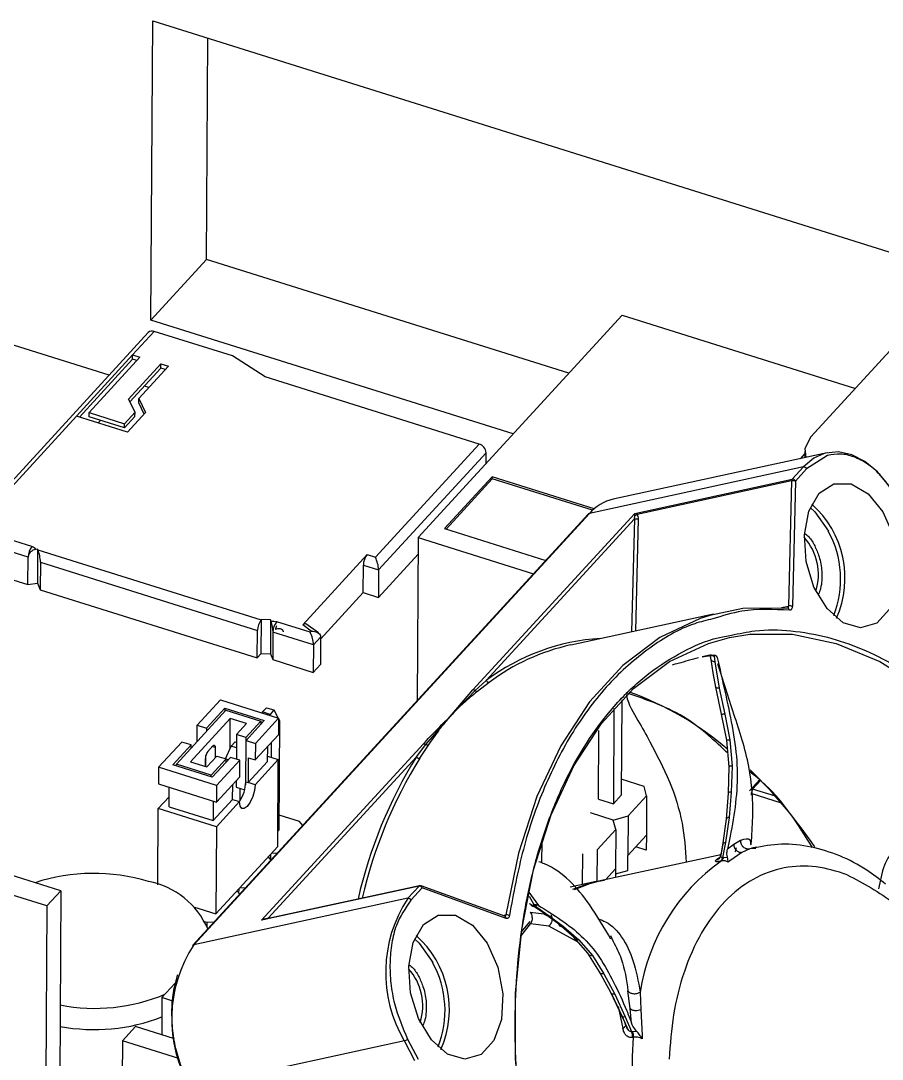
# Model space of a CAD drawing. Header units: millimetres. Extents: x -11 to 295, y 0 to 216.
# Drawn here: x 136.7 to 147.61, y 160.48 to 173.63 of the extents above; entities that cross this region are included whole.
import ezdxf

# ---------------------------------------------------------------- set-up
doc = ezdxf.new("R2010")
doc.units = ezdxf.units.MM

msp = doc.modelspace()

# ---------------------------------------------------------------- linework, layer by layer
at = {"color": 7, "linetype": 'Continuous', "lineweight": 25}
for p, q in [((138.348, 169.839), (138.371, 173.632)), ((138.371, 173.632), (149.553, 170.121)), ((139.052, 170.607), (139.069, 173.413)), ((138.348, 169.839), (139.052, 170.607)), ((143.641, 169.166), (139.052, 170.607)), ((144.316, 169.902), (141.732, 167.084)), ((144.316, 169.902), (147.27, 168.974)), ((137.818, 169.142), (135.719, 169.801)), ((142.937, 168.398), (138.348, 169.839)), ((138.314, 169.682), (136.229, 167.409)), ((138.388, 169.696), (138.115, 169.398)), ((139.38, 169.385), (138.388, 169.696)), ((147.802, 169.554), (146.706, 168.359)), ((137.405, 168.623), (138.115, 169.398)), ((138.114, 169.344), (137.443, 168.611)), ((138.207, 169.369), (137.564, 168.668)), ((138.114, 169.344), (138.115, 169.398)), ((138.168, 169.327), (138.114, 169.344)), ((138.115, 169.398), (138.207, 169.369)), ((139.794, 169.121), (139.38, 169.385)), ((138.065, 168.839), (138.474, 169.285)), ((138.474, 169.231), (138.082, 168.804)), ((138.57, 169.255), (138.194, 168.845)), ((138.474, 169.285), (138.57, 169.255)), ((138.474, 169.231), (138.474, 169.285)), ((138.531, 169.213), (138.474, 169.231)), ((142.505, 168.27), (139.794, 169.121)), ((138.321, 168.984), (138.264, 169.002)), ((138.146, 168.672), (138.065, 168.839)), ((138.194, 168.845), (138.278, 168.669)), ((138.194, 168.791), (138.194, 168.845)), ((138.013, 168.527), (138.146, 168.672)), ((138.145, 168.617), (138.146, 168.672)), ((138.261, 168.65), (138.194, 168.791)), ((137.405, 168.623), (136.288, 167.406)), ((138.051, 168.42), (137.405, 168.623)), ((137.564, 168.668), (138.013, 168.527)), ((137.564, 168.614), (137.564, 168.668)), ((138.013, 168.473), (137.564, 168.614)), ((137.679, 168.537), (137.709, 168.569)), ((138.145, 168.617), (138.013, 168.473)), ((138.278, 168.669), (138.051, 168.42)), ((138.013, 168.473), (138.013, 168.527)), ((141.19, 166.835), (142.505, 168.27)), ((141.231, 166.675), (142.593, 168.16)), ((142.592, 168.022), (142.593, 168.16)), ((146.911, 168.158), (144.201, 167.57)), ((146.628, 168.148), (146.569, 168.084)), ((146.628, 168.178), (146.628, 168.097)), ((146.611, 167.979), (143.901, 167.391)), ((146.611, 167.979), (146.469, 167.823)), ((146.651, 167.956), (146.509, 167.801)), ((142.67, 167.856), (142.067, 167.199)), ((142.67, 167.829), (142.087, 167.193)), ((143.963, 167.45), (142.67, 167.856)), ((142.67, 167.829), (142.67, 167.856)), ((143.94, 167.43), (142.67, 167.829)), ((144.475, 167.391), (146.469, 167.823)), ((146.462, 167.803), (144.504, 167.378)), ((146.462, 167.803), (146.424, 166.217)), ((146.509, 167.801), (146.471, 166.214)), ((143.891, 167.385), (138.88, 161.92)), ((143.901, 167.391), (138.89, 161.926)), ((142.424, 165.155), (144.475, 167.391)), ((142.595, 165.274), (144.471, 167.32)), ((136.84, 166.97), (136.405, 167.106)), ((142.067, 167.199), (143.351, 166.796)), ((136.792, 166.837), (136.269, 167.001)), ((141.732, 167.084), (141.719, 165.017)), ((141.732, 167.084), (143.194, 166.625)), ((136.79, 166.488), (136.792, 166.837)), ((136.913, 166.936), (136.89, 166.932)), ((136.913, 166.936), (136.911, 166.505)), ((136.916, 166.93), (136.913, 166.936)), ((136.916, 166.93), (139.745, 166.042)), ((140.27, 165.979), (141.085, 166.868)), ((141.085, 166.868), (141.19, 166.835)), ((141.228, 166.326), (141.731, 166.874)), ((136.948, 166.773), (136.946, 166.424)), ((136.948, 166.773), (139.697, 165.909)), ((141.036, 166.387), (141.038, 166.736)), ((141.038, 166.736), (141.231, 166.675)), ((136.545, 166.565), (136.79, 166.488)), ((141.231, 166.675), (141.228, 166.326)), ((136.79, 166.488), (136.911, 166.505)), ((136.911, 166.505), (136.946, 166.424)), ((136.946, 166.424), (139.695, 165.56)), ((140.497, 165.799), (141.036, 166.387)), ((141.036, 166.387), (141.228, 166.326)), ((139.748, 166.045), (139.745, 166.042)), ((139.745, 165.615), (139.748, 166.045)), ((139.862, 166.041), (139.748, 166.045)), ((139.862, 166.041), (139.86, 165.611)), ((139.87, 166.024), (139.862, 166.041)), ((145.472, 166.115), (143.664, 165.723)), ((139.695, 165.56), (139.697, 165.909)), ((140.366, 165.886), (139.941, 166.019)), ((140.378, 165.899), (140.27, 165.979)), ((140.468, 165.876), (140.308, 165.993)), ((139.893, 165.887), (139.891, 165.538)), ((140.407, 165.725), (139.893, 165.887)), ((140.366, 165.886), (140.378, 165.899)), ((140.407, 165.725), (140.497, 165.824)), ((140.497, 165.824), (140.495, 165.475)), ((140.407, 165.725), (140.404, 165.376)), ((139.695, 165.56), (139.745, 165.615)), ((139.745, 165.615), (139.86, 165.611)), ((139.86, 165.611), (139.891, 165.538)), ((139.891, 165.538), (140.404, 165.376)), ((145.442, 165.597), (145.328, 165.572)), ((145.435, 165.586), (145.329, 165.568)), ((145.443, 165.594), (145.464, 165.594)), ((145.48, 165.594), (145.457, 165.589)), ((145.505, 165.588), (145.482, 165.583)), ((145.482, 165.583), (145.489, 165.509)), ((140.404, 165.376), (140.495, 165.475)), ((145.489, 165.509), (145.545, 165.175)), ((142.454, 165.146), (142.595, 165.274)), ((142.633, 165.249), (142.482, 165.135)), ((145.503, 165.188), (145.47, 165.371)), ((142.137, 164.819), (142.424, 165.155)), ((142.137, 164.819), (142.454, 165.146)), ((145.575, 164.849), (145.503, 165.188)), ((145.545, 165.175), (145.614, 164.848)), ((138.934, 164.708), (139.228, 165.028)), ((139.228, 165.028), (139.963, 164.797)), ((144.311, 165.029), (144.304, 163.819)), ((138.67, 164.213), (139.296, 164.897)), ((139.052, 164.671), (139.283, 164.923)), ((139.283, 164.923), (139.282, 164.881)), ((139.283, 164.923), (139.783, 164.766)), ((139.296, 164.897), (139.738, 164.758)), ((139.756, 164.862), (139.762, 164.875)), ((139.762, 164.875), (139.812, 164.929)), ((139.856, 164.845), (139.762, 164.875)), ((139.812, 164.929), (139.906, 164.9)), ((139.906, 164.9), (139.856, 164.845)), ((139.906, 164.9), (139.96, 164.798)), ((144.211, 164.92), (144.204, 163.71)), ((138.85, 164.245), (139.352, 164.791)), ((139.349, 164.408), (139.352, 164.791)), ((139.557, 164.727), (139.352, 164.791)), ((139.432, 164.59), (139.557, 164.727)), ((139.55, 164.553), (139.738, 164.758)), ((139.783, 164.766), (139.552, 164.514)), ((139.963, 164.797), (139.67, 164.477)), ((139.738, 164.758), (139.738, 164.716)), ((139.858, 164.83), (139.856, 164.845)), ((139.963, 164.797), (139.962, 164.587)), ((139.963, 164.792), (139.977, 164.765)), ((139.977, 164.765), (139.963, 164.749)), ((139.977, 164.765), (139.969, 163.379)), ((141.828, 164.463), (142.137, 164.819)), ((145.641, 164.516), (145.575, 164.849)), ((145.614, 164.848), (145.678, 164.521)), ((138.933, 164.5), (138.934, 164.708)), ((138.934, 164.708), (139.052, 164.671)), ((139.052, 164.671), (139.052, 164.63)), ((144.015, 163.769), (144.021, 164.639)), ((138.445, 164.174), (138.738, 164.494)), ((138.856, 164.457), (138.738, 164.494)), ((139.364, 164.441), (139.414, 164.496)), ((139.414, 164.496), (139.432, 164.49)), ((139.432, 164.59), (139.43, 164.277)), ((139.55, 164.553), (139.432, 164.59)), ((139.55, 164.553), (139.546, 163.95)), ((139.549, 163.991), (139.552, 164.514)), ((139.552, 164.514), (139.67, 164.477)), ((139.669, 164.267), (139.962, 164.587)), ((139.67, 164.477), (139.669, 164.267)), ((139.749, 162.237), (141.799, 164.473)), ((139.875, 164.3), (139.876, 164.493)), ((141.709, 164.308), (141.828, 164.463)), ((145.672, 164.182), (145.641, 164.516)), ((145.678, 164.521), (145.707, 164.19)), ((138.625, 164.206), (138.856, 164.457)), ((138.855, 164.416), (138.856, 164.457)), ((139.043, 164.184), (139.044, 164.327)), ((139.069, 164.375), (139.132, 164.444)), ((139.163, 164.424), (139.162, 164.295)), ((139.292, 164.282), (139.364, 164.441)), ((139.431, 164.42), (139.364, 164.441)), ((139.824, 164.249), (139.826, 164.438)), ((141.859, 164.456), (141.751, 164.288)), ((139.125, 164.048), (138.625, 164.206)), ((138.67, 164.191), (138.67, 164.213)), ((139.111, 164.075), (138.67, 164.213)), ((138.85, 164.245), (139.056, 164.18)), ((139.037, 164.186), (139.037, 164.287)), ((139.056, 164.18), (139.182, 164.317)), ((139.111, 164.075), (139.299, 164.28)), ((139.356, 164.3), (139.125, 164.048)), ((139.474, 164.263), (139.18, 163.943)), ((139.182, 164.317), (139.299, 164.28)), ((139.299, 164.238), (139.299, 164.28)), ((139.328, 164.269), (139.299, 164.278)), ((139.474, 164.263), (139.356, 164.3)), ((139.472, 164.053), (139.474, 164.263)), ((139.58, 164.294), (139.578, 163.982)), ((139.824, 164.249), (139.578, 163.981)), ((139.58, 164.294), (139.669, 164.267)), ((139.96, 164.273), (139.667, 163.953)), ((139.825, 164.316), (139.96, 164.273)), ((139.833, 162.262), (141.709, 164.308)), ((139.953, 163.171), (139.96, 164.273)), ((138.445, 164.174), (138.443, 163.964)), ((139.18, 163.943), (138.445, 164.174)), ((139.111, 164.053), (139.111, 164.075)), ((145.662, 163.846), (145.672, 164.182)), ((145.707, 164.19), (145.696, 163.86)), ((137.207, 162.609), (132.794, 163.995)), ((138.443, 163.964), (139.179, 163.733)), ((139.179, 163.733), (139.472, 164.053)), ((139.18, 163.943), (139.179, 163.733)), ((139.382, 163.768), (139.383, 163.955)), ((139.429, 164.005), (139.428, 163.923)), ((139.549, 163.991), (139.578, 163.982)), ((139.578, 163.981), (139.578, 163.982)), ((139.667, 163.953), (139.578, 163.981)), ((144.595, 163.932), (144.305, 164.023)), ((145.93, 163.875), (146.061, 164.018)), ((145.968, 163.899), (146.07, 164.009)), ((137.031, 162.417), (132.617, 163.803)), ((138.577, 163.674), (138.579, 163.921)), ((139.428, 163.923), (139.535, 163.889)), ((139.477, 163.75), (139.478, 163.907)), ((144.204, 163.71), (144.304, 163.819)), ((144.39, 163.557), (144.625, 163.813)), ((144.625, 163.813), (144.595, 163.932)), ((144.625, 163.813), (144.622, 163.314)), ((145.636, 163.515), (145.662, 163.846)), ((145.696, 163.86), (145.669, 163.538)), ((145.968, 163.899), (145.948, 163.841)), ((146.333, 163.72), (145.948, 163.841)), ((145.948, 163.841), (145.948, 163.821)), ((146.256, 163.808), (145.968, 163.899)), ((138.441, 163.65), (138.578, 163.799)), ((138.577, 163.674), (139.136, 163.498)), ((139.382, 163.767), (139.136, 163.498)), ((139.137, 163.746), (139.136, 163.498)), ((139.47, 163.739), (139.177, 163.419)), ((139.382, 163.768), (139.382, 163.767)), ((139.382, 163.767), (139.47, 163.739)), ((144.015, 163.769), (144.204, 163.71)), ((138.436, 162.684), (138.441, 163.65)), ((139.177, 163.419), (138.441, 163.65)), ((140.231, 163.486), (139.97, 163.568)), ((144.203, 163.505), (143.914, 163.596)), ((144.203, 163.505), (144.39, 163.557)), ((144.39, 163.557), (144.387, 163.058)), ((145.669, 163.538), (145.624, 163.22)), ((139.177, 163.419), (139.17, 162.318)), ((140.271, 163.437), (140.231, 163.486)), ((144.234, 163.386), (144.203, 163.505)), ((145.59, 163.186), (145.636, 163.515)), ((139.954, 163.363), (139.969, 163.379)), ((143.999, 163.13), (144.234, 163.386)), ((144.234, 163.386), (144.231, 162.887)), ((144.622, 163.314), (144.387, 163.058)), ((144.622, 163.314), (144.621, 163.125)), ((139.17, 162.318), (139.953, 163.171)), ((143.3, 162.962), (143.302, 163.232)), ((144.621, 163.125), (144.487, 163.167)), ((145.589, 163.202), (145.56, 163.044)), ((145.574, 163.091), (145.59, 163.186)), ((145.624, 163.22), (145.588, 163.031)), ((145.728, 163.198), (145.648, 163.136)), ((145.814, 163.246), (145.728, 163.198)), ((145.933, 163.143), (145.833, 163.096)), ((146.013, 163.163), (145.933, 163.143)), ((145.949, 163.189), (145.947, 163.201)), ((146.013, 163.163), (145.96, 163.151)), ((146.01, 163.146), (145.962, 163.144)), ((139.869, 162.999), (139.834, 163.042)), ((139.86, 163.07), (139.86, 163.011)), ((139.873, 163.084), (139.953, 163.09)), ((143.812, 163.078), (143.809, 162.689)), ((143.999, 163.13), (143.996, 162.729)), ((145.564, 163.065), (144.018, 162.73)), ((144.386, 162.868), (144.387, 163.058)), ((145.566, 163.041), (145.509, 163.002)), ((145.598, 163.033), (145.588, 163.031)), ((145.598, 163.033), (145.648, 163.037)), ((145.833, 163.096), (145.68, 162.987)), ((144.231, 162.887), (144.104, 162.749)), ((144.231, 162.887), (144.23, 162.776)), ((145.57, 162.985), (145.56, 162.983)), ((145.68, 162.987), (145.659, 162.97)), ((144.23, 162.826), (144.386, 162.868)), ((139.459, 162.632), (139.458, 162.581)), ((139.471, 162.646), (139.551, 162.652)), ((141.743, 162.669), (139.749, 162.237)), ((141.75, 162.674), (139.757, 162.241)), ((141.743, 162.669), (141.6, 162.514)), ((141.783, 162.647), (141.641, 162.491)), ((142.831, 162.286), (141.769, 162.672)), ((142.845, 162.26), (141.783, 162.647)), ((143.988, 162.728), (143.657, 162.656)), ((143.989, 162.728), (144.09, 162.746)), ((137.031, 162.417), (137.207, 162.609)), ((137.207, 162.609), (137.193, 160.252)), ((141.6, 162.514), (138.89, 161.926)), ((139.472, 162.565), (139.437, 162.608)), ((137.031, 162.417), (137.018, 160.25)), ((138.887, 162.406), (139.17, 162.318)), ((143.161, 162.432), (143.185, 162.414)), ((143.18, 162.425), (143.203, 162.43)), ((143.323, 162.324), (143.197, 162.41)), ((143.211, 162.424), (143.233, 162.428)), ((143.211, 162.424), (143.236, 162.403)), ((143.236, 162.403), (143.39, 162.293)), ((142.83, 162.286), (142.83, 162.286)), ((143.512, 162.186), (143.323, 162.324)), ((143.39, 162.293), (143.572, 162.156)), ((139.028, 162.221), (139.061, 162.211)), ((139.06, 162.148), (139.061, 162.211)), ((139.061, 162.211), (139.154, 162.218)), ((143.031, 162.036), (143.153, 162.191)), ((143.387, 162.163), (143.153, 162.191)), ((143.708, 162.019), (143.512, 162.186)), ((143.572, 162.156), (143.765, 161.99)), ((143.882, 161.818), (143.708, 162.019)), ((143.765, 161.99), (143.938, 161.788)), ((144.168, 162.043), (144.202, 161.969)), ((144.03, 161.584), (143.882, 161.818)), ((143.938, 161.788), (144.082, 161.556)), ((144.174, 161.321), (144.03, 161.584)), ((138.487, 161.256), (138.652, 161.435)), ((138.655, 161.434), (138.652, 161.435)), ((144.082, 161.556), (144.222, 161.298)), ((144.313, 161.026), (144.174, 161.321)), ((144.18, 161.305), (144.316, 161.015)), ((144.416, 161.12), (144.389, 161.34)), ((144.543, 161.325), (144.554, 161.104)), ((138.487, 161.256), (138.484, 160.784)), ((138.623, 161.213), (138.487, 161.256)), ((144.222, 161.298), (144.355, 161.012)), ((144.265, 161.142), (144.324, 160.866)), ((144.436, 160.931), (144.416, 161.12)), ((144.554, 161.104), (144.569, 160.778)), ((144.353, 160.935), (144.313, 161.026)), ((144.316, 161.015), (144.386, 160.851)), ((144.355, 161.012), (144.435, 160.825)), ((144.367, 160.894), (144.36, 160.91)), ((137.986, 160.71), (138.15, 160.889)), ((138.645, 160.734), (138.15, 160.889)), ((144.435, 160.825), (144.445, 160.827)), ((144.445, 160.827), (144.499, 160.831)), ((144.569, 160.778), (144.571, 160.733)), ((137.986, 160.71), (137.983, 160.238)), ((138.702, 160.485), (137.986, 160.71)), ((141.557, 160.707), (138.847, 160.119)), ((141.689, 160.453), (141.557, 160.707)), ((141.598, 160.73), (141.73, 160.475)), ((144.456, 160.755), (144.447, 160.752))]:
    msp.add_line(p, q, dxfattribs=at)
at = {"color": 8, "linetype": 'Continuous', "lineweight": 25}
for p, q in [((146.916, 168.124), (146.651, 167.956)), ((144.471, 167.32), (144.436, 165.891)), ((144.518, 167.318), (144.483, 165.901)), ((146.334, 166.197), (146.424, 166.217)), ((145.47, 165.371), (145.441, 165.538)), ((145.464, 165.594), (145.48, 165.594)), ((139.163, 164.424), (139.124, 164.436)), ((145.962, 163.144), (145.933, 163.143)), ((143.135, 162.592), (143.255, 162.424)), ((143.203, 162.43), (143.142, 162.539)), ((139.841, 162.26), (139.833, 162.262)), ((142.802, 162.296), (142.842, 162.305)), ((143.152, 162.34), (143.362, 162.313)), ((143.038, 162.085), (143.149, 162.219)), ((143.748, 161.964), (143.387, 162.163))]:
    msp.add_line(p, q, dxfattribs=at)
at = {"color": 7, "linetype": 'Continuous', "lineweight": 25, "flags": 128}
for points in [[(146.706, 168.359), (146.631, 168.214), (146.641, 168.1)], [(147.82, 167.538), (147.695, 167.744), (147.55, 167.916), (147.391, 168.047), (147.225, 168.133), (147.057, 168.169), (146.895, 168.154), (146.876, 168.149)], [(146.681, 167.421), (146.812, 167.647), (146.998, 167.767), (147.214, 167.764), (147.43, 167.639), (147.619, 167.409), (147.753, 167.105), (147.815, 166.768), (147.797, 166.444), (147.701, 166.176), (147.54, 166), (147.336, 165.94), (147.116, 166.005), (146.91, 166.186), (146.745, 166.457), (146.645, 166.783), (146.623, 167.12), (146.681, 167.421)], [(146.698, 167.464), (146.756, 167.409), (146.927, 167.167)], [(146.406, 166.192), (145.843, 166.184), (145.424, 166.098)], [(146.411, 166.192), (146.411, 166.192), (146.406, 166.192)], [(140.27, 165.979), (140.279, 165.987), (140.287, 165.993), (140.295, 165.996), (140.303, 165.995), (140.308, 165.993)], [(140.378, 165.899), (140.399, 165.899), (140.419, 165.896), (140.438, 165.891), (140.455, 165.884), (140.469, 165.875), (140.481, 165.864), (140.49, 165.851), (140.495, 165.838), (140.497, 165.824)], [(144.045, 156.385), (143.695, 157.141), (143.408, 157.944), (143.188, 158.779), (143.039, 159.629), (142.965, 160.48), (142.966, 161.314), (143.043, 162.117), (143.193, 162.874), (143.415, 163.571), (143.704, 164.193), (144.055, 164.731), (144.461, 165.174), (144.915, 165.514), (145.408, 165.744), (145.677, 165.819)], [(139.132, 164.444), (139.138, 164.449), (139.144, 164.453), (139.149, 164.454), (139.154, 164.452), (139.158, 164.448), (139.16, 164.442), (139.162, 164.434), (139.163, 164.424)], [(139.667, 163.953), (139.659, 163.88), (139.637, 163.802), (139.605, 163.731), (139.568, 163.677), (139.53, 163.65), (139.499, 163.651), (139.478, 163.683), (139.47, 163.739)], [(143.713, 162.626), (143.907, 162.701), (144.018, 162.73)], [(141.67, 161.956), (141.801, 162.182), (141.987, 162.302), (142.203, 162.299), (142.419, 162.174), (142.608, 161.945), (142.742, 161.641), (142.805, 161.304), (142.786, 160.979), (142.69, 160.711), (142.529, 160.535), (142.325, 160.476), (142.105, 160.54), (141.899, 160.721), (141.735, 160.992), (141.635, 161.318), (141.612, 161.655), (141.67, 161.956)], [(141.687, 161.999), (141.745, 161.944), (141.916, 161.702)]]:
    msp.add_lwpolyline(points, dxfattribs=at)
at = {"color": 8, "linetype": 'Continuous', "lineweight": 25, "flags": 128}
for points in [[(146.876, 168.149), (146.745, 168.09), (146.611, 167.979)], [(145.424, 166.098), (145.303, 166.059), (144.793, 165.817), (144.323, 165.463), (143.902, 165.004), (143.537, 164.448), (143.236, 163.805), (143.002, 163.086), (142.842, 162.305)], [(145.677, 165.819), (145.931, 165.86), (146.474, 165.86), (147.027, 165.744), (147.581, 165.514), (148.123, 165.174)], [(143.692, 162.628), (143.875, 162.698), (143.989, 162.728)]]:
    msp.add_lwpolyline(points, dxfattribs=at)
at = {"color": 7, "linetype": 'Continuous', "lineweight": 25}
for centre, radius, start, end in [((138.362, 169.633), 0.0689, 67.2833, 133.6364), ((142.469, 168.151), 0.124, 4.5731, 73.114), ((146.615, 167.939), 0.04, 25.5348, 95.8278), ((146.494, 167.804), 0.0313, 141.4773, 181.4663), ((146.481, 167.708), 0.0973, 73.3028, 101.2449), ((146.473, 167.784), 0.04, 25.5212, 95.8413), ((144.325, 167.023), 0.561, 102.734, 139.0715), ((145.882, 166.571), 1.256, 336.1899, 48.2821), ((143.905, 167.373), 0.0186, 101.1685, 136.9224), ((145.824, 166.559), 1.259, 338.3937, 28.8632), ((137.014, 166.832), 0.222, 141.8, 178.7812), ((136.822, 166.894), 0.0774, 29.3102, 76.9887), ((136.899, 166.825), 0.108, 95.0773, 173.4401), ((136.492, 166.762), 0.456, 1.3913, 21.6909), ((141.26, 166.731), 0.222, 141.7954, 178.7831), ((140.836, 166.66), 0.395, 2.199, 26.3743), ((146.443, 166.121), 0.0972, 73.2773, 101.2461), ((139.919, 165.905), 0.222, 141.8002, 178.781), ((139.49, 165.888), 0.404, 359.7914, 19.7576), ((140.115, 165.882), 0.222, 141.8001, 178.7812), ((140.012, 165.71), 0.395, 2.2023, 26.3709), ((144.198, 163.144), 2.666, 93.3346, 126.9569), ((144.248, 163.091), 2.697, 102.5218, 126.8144), ((143.082, 161.43), 3.927, 49.1061, 70.2535), ((139.185, 164.284), 0.148, 141.7994, 178.7806), ((146.749, 161.193), 5.925, 148.2777, 167.2076), ((146.757, 161.193), 5.885, 148.2668, 167.0106), ((141.337, 159.445), 6.574, 34.4787, 45.5811), ((139.064, 164.006), 0.485, 326.6863, 358.2976), ((147.023, 160.939), 2.51, 125.3748, 171.156), ((137.62, 160.45), 2.38, 72.9958, 108.1249), ((138.132, 161.725), 1.018, 23.1623, 79.5766), ((141.747, 162.629), 0.04, 25.5346, 95.8279), ((143.03, 161.575), 1.71, 146.7243, 210.5121), ((141.605, 162.474), 0.0399, 25.4866, 95.876), ((142.854, 162.237), 0.0693, 60.5586, 100.2884), ((140.871, 161.106), 1.256, 336.193, 48.2789), ((140.32, 160.988), 1.71, 146.7246, 210.5118), ((138.894, 161.908), 0.0188, 138.1225, 175.3151), ((140.813, 161.094), 1.259, 338.3937, 28.8632), ((137.638, 163.416), 2.296, 258.9587, 292.7448), ((137.632, 163.209), 2.358, 259.3632, 291.2172), ((141.536, 160.794), 0.0889, 283.4091, 314.0972), ((150.163, 160.307), 5.724, 175.5144, 201.685)]:
    msp.add_arc(centre, radius, start, end, dxfattribs=at)
at = {"color": 8, "linetype": 'Continuous', "lineweight": 25}
for centre, radius, start, end in [((146.091, 166.616), 0.71, 342.8365, 41.6356), ((146.4, 166.214), 0.0245, 294.4044, 5.7525), ((146.407, 166.165), 0.0273, 358.5717, 81.5157), ((141.754, 162.66), 0.0144, 103.1646, 138.5803), ((141.758, 162.65), 0.0253, 353.1581, 64.1941), ((142.82, 162.306), 0.0218, 296.0629, 357.7354), ((142.82, 162.263), 0.0252, 353.1398, 64.4214), ((138.894, 161.908), 0.0185, 101.0718, 137.1069), ((141.08, 161.151), 0.71, 342.8371, 41.635)]:
    msp.add_arc(centre, radius, start, end, dxfattribs=at)
at = {"color": 7, "linetype": 'Continuous', "lineweight": 25}
for points, knots in [([(147.83, 167.527), (147.754, 167.652), (147.642, 167.838), (147.428, 168.021), (147.258, 168.111), (147.082, 168.153), (146.97, 168.134), (146.916, 168.124)], [0, 0, 0, 0, 0.371708, 0.548617, 0.712001, 0.861141, 1, 1, 1, 1]), ([(144.471, 167.32), (144.473, 167.329), (144.476, 167.343), (144.475, 167.357), (144.475, 167.362)], [0, 0, 0, 0, 0.632823, 1, 1, 1, 1]), ([(144.475, 167.362), (144.475, 167.367), (144.473, 167.376), (144.474, 167.386), (144.475, 167.391)], [0, 0, 0, 0, 0.462581, 1, 1, 1, 1]), ([(144.475, 167.391), (144.48, 167.39), (144.49, 167.387), (144.499, 167.381), (144.504, 167.378)], [0, 0, 0, 0, 0.478457, 1, 1, 1, 1]), ([(144.504, 167.378), (144.502, 167.377), (144.498, 167.373), (144.491, 167.368), (144.483, 167.364), (144.478, 167.363), (144.475, 167.362)], [0, 0, 0, 0, 0.250001, 0.507307, 0.760885, 1, 1, 1, 1]), ([(144.504, 167.378), (144.508, 167.37), (144.517, 167.351), (144.518, 167.329), (144.518, 167.318)], [0, 0, 0, 0, 0.458897, 1, 1, 1, 1]), ([(144.518, 167.318), (144.514, 167.317), (144.506, 167.316), (144.493, 167.316), (144.481, 167.317), (144.474, 167.319), (144.471, 167.32)], [0, 0, 0, 0, 0.242726, 0.515284, 0.77979, 1, 1, 1, 1]), ([(146.434, 166.164), (146.231, 166.174), (145.9, 166.191), (145.584, 166.092), (145.462, 166.054)], [0, 0, 0, 0, 0.612282, 1, 1, 1, 1]), ([(146.471, 166.214), (146.47, 166.207), (146.469, 166.194), (146.461, 166.177), (146.449, 166.165), (146.439, 166.165), (146.434, 166.164)], [0, 0, 0, 0, 0.305714, 0.56884, 0.791138, 1, 1, 1, 1]), ([(139.87, 166.024), (139.882, 166.026), (139.906, 166.028), (139.929, 166.022), (139.941, 166.019)], [0, 0, 0, 0, 0.507422, 1, 1, 1, 1]), ([(139.94, 165.965), (139.938, 165.962), (139.934, 165.956), (139.929, 165.945), (139.926, 165.933), (139.925, 165.925), (139.925, 165.921)], [0, 0, 0, 0, 0.21984, 0.482148, 0.754014, 1, 1, 1, 1]), ([(140.027, 165.889), (140.026, 165.891), (140.026, 165.897), (140.022, 165.904), (140.017, 165.911), (140.009, 165.919), (139.996, 165.926), (139.976, 165.931), (139.951, 165.93), (139.933, 165.924), (139.925, 165.921)], [0, 0, 0, 0, 0.060922, 0.128721, 0.198114, 0.271686, 0.404592, 0.542529, 0.778381, 1, 1, 1, 1]), ([(144.055, 156.373), (143.974, 156.535), (143.807, 156.872), (143.587, 157.418), (143.379, 158.031), (143.199, 158.713), (143.058, 159.46), (142.978, 160.194), (142.953, 160.89), (142.975, 161.543), (143.046, 162.192), (143.173, 162.838), (143.356, 163.453), (143.67, 164.204), (144.098, 164.863), (144.638, 165.371), (145.069, 165.642), (145.427, 165.802), (145.642, 165.837), (145.699, 165.847)], [0, 0, 0, 0, 0.050233, 0.104759, 0.163433, 0.230082, 0.300815, 0.374833, 0.435196, 0.494287, 0.556529, 0.61647, 0.677142, 0.734641, 0.842767, 0.892339, 0.939598, 0.984069, 1, 1, 1, 1]), ([(145.281, 165.56), (145.196, 165.537), (145.086, 165.507), (144.975, 165.477), (144.95, 165.47)], [0, 0, 0, 0, 0.776212, 1, 1, 1, 1]), ([(145.457, 165.589), (145.45, 165.587), (145.443, 165.586), (145.436, 165.586), (145.435, 165.586)], [0, 0, 0, 0, 0.884704, 1, 1, 1, 1]), ([(145.441, 165.538), (145.44, 165.546), (145.438, 165.562), (145.436, 165.578), (145.435, 165.586)], [0, 0, 0, 0, 0.505391, 1, 1, 1, 1]), ([(145.489, 165.509), (145.475, 165.511), (145.455, 165.515), (145.444, 165.532), (145.441, 165.538)], [0, 0, 0, 0, 0.651747, 1, 1, 1, 1]), ([(145.482, 165.583), (145.478, 165.582), (145.469, 165.581), (145.461, 165.586), (145.457, 165.589)], [0, 0, 0, 0, 0.475398, 1, 1, 1, 1]), ([(145.48, 165.594), (145.484, 165.594), (145.493, 165.595), (145.501, 165.59), (145.505, 165.588)], [0, 0, 0, 0, 0.484296, 1, 1, 1, 1]), ([(145.52, 165.565), (145.519, 165.568), (145.517, 165.574), (145.512, 165.582), (145.507, 165.586), (145.505, 165.588)], [0, 0, 0, 0, 0.334146, 0.689243, 1, 1, 1, 1]), ([(145.52, 165.565), (145.561, 165.383), (145.666, 164.916), (145.822, 164.16), (145.731, 163.524), (145.66, 163.191), (145.648, 163.136)], [0, 0, 0, 0, 0.227811, 0.584879, 0.931284, 1, 1, 1, 1]), ([(145.95, 163.201), (145.958, 163.313), (145.982, 163.641), (145.946, 164.205), (145.731, 164.841), (145.595, 165.272), (145.529, 165.484)], [0, 0, 0, 0, 0.143497, 0.421173, 0.715273, 1, 1, 1, 1]), ([(142.633, 165.249), (142.629, 165.249), (142.621, 165.249), (142.61, 165.254), (142.601, 165.263), (142.597, 165.27), (142.595, 165.274)], [0, 0, 0, 0, 0.221301, 0.467753, 0.732412, 1, 1, 1, 1]), ([(142.482, 165.135), (142.421, 165.086), (142.355, 165.031), (142.281, 164.962), (142.224, 164.909), (142.175, 164.858), (142.137, 164.819)], [0, 0, 0, 0, 0.4982244, 0.5489417, 0.6490201, 1, 1, 1, 1]), ([(142.454, 165.146), (142.452, 165.147), (142.447, 165.151), (142.439, 165.154), (142.432, 165.156), (142.427, 165.155), (142.424, 165.155)], [0, 0, 0, 0, 0.271233, 0.531996, 0.775923, 1, 1, 1, 1]), ([(142.482, 165.135), (142.479, 165.135), (142.475, 165.134), (142.467, 165.136), (142.46, 165.14), (142.456, 165.144), (142.454, 165.146)], [0, 0, 0, 0, 0.220933, 0.462935, 0.724273, 1, 1, 1, 1]), ([(145.657, 164.348), (145.492, 164.506), (145.121, 164.86), (144.635, 165.027), (144.366, 165.119)], [0, 0, 0, 0, 0.445829, 1, 1, 1, 1]), ([(145.545, 165.175), (145.539, 165.175), (145.528, 165.176), (145.511, 165.177), (145.505, 165.185), (145.503, 165.188)], [0, 0, 0, 0, 0.417894, 0.728503, 1, 1, 1, 1]), ([(144.369, 165.098), (144.37, 165.093), (144.389, 164.973), (144.513, 164.776), (144.618, 164.585), (144.668, 164.495)], [0, 0, 0, 0, 0.021302, 0.537852, 1, 1, 1, 1]), ([(141.799, 164.473), (141.854, 164.53), (141.965, 164.648), (142.079, 164.761), (142.137, 164.819)], [0, 0, 0, 0, 0.492453, 1, 1, 1, 1]), ([(142.137, 164.819), (142.103, 164.779), (142.059, 164.728), (142.012, 164.668), (141.95, 164.589), (141.902, 164.52), (141.859, 164.456)], [0, 0, 0, 0, 0.345023, 0.445413, 0.49657, 1, 1, 1, 1]), ([(145.614, 164.848), (145.608, 164.847), (145.597, 164.846), (145.583, 164.844), (145.577, 164.847), (145.575, 164.849)], [0, 0, 0, 0, 0.489608, 0.824349, 1, 1, 1, 1]), ([(141.799, 164.473), (141.801, 164.473), (141.806, 164.473), (141.814, 164.472), (141.821, 164.468), (141.826, 164.465), (141.828, 164.463)], [0, 0, 0, 0, 0.224063, 0.467915, 0.728786, 1, 1, 1, 1]), ([(141.859, 164.456), (141.857, 164.456), (141.852, 164.455), (141.844, 164.456), (141.836, 164.459), (141.831, 164.462), (141.828, 164.463)], [0, 0, 0, 0, 0.227426, 0.473374, 0.733506, 1, 1, 1, 1]), ([(144.668, 164.495), (144.755, 164.329), (144.927, 164.002), (145.091, 163.486), (145.116, 163.137), (145.128, 162.971)], [0, 0, 0, 0, 0.3486226, 0.6901025, 1, 1, 1, 1]), ([(145.678, 164.521), (145.671, 164.52), (145.661, 164.519), (145.648, 164.517), (145.643, 164.516), (145.641, 164.516)], [0, 0, 0, 0, 0.5393001, 0.8921144, 1, 1, 1, 1]), ([(141.709, 164.308), (141.712, 164.305), (141.717, 164.298), (141.728, 164.291), (141.74, 164.287), (141.747, 164.288), (141.751, 164.288)], [0, 0, 0, 0, 0.254533, 0.520051, 0.774428, 1, 1, 1, 1]), ([(145.707, 164.19), (145.7, 164.188), (145.69, 164.187), (145.675, 164.188), (145.672, 164.183), (145.672, 164.182)], [0, 0, 0, 0, 0.545859, 0.892998, 1, 1, 1, 1]), ([(146.728, 163.158), (146.549, 163.443), (146.323, 163.804), (145.994, 164.067), (145.925, 164.123)], [0, 0, 0, 0, 0.7900241, 1, 1, 1, 1]), ([(145.696, 163.86), (145.69, 163.859), (145.679, 163.857), (145.662, 163.857), (145.662, 163.849), (145.662, 163.846)], [0, 0, 0, 0, 0.499389, 0.816733, 1, 1, 1, 1]), ([(145.669, 163.538), (145.663, 163.537), (145.652, 163.535), (145.634, 163.529), (145.636, 163.519), (145.636, 163.515)], [0, 0, 0, 0, 0.436422, 0.727797, 1, 1, 1, 1]), ([(145.728, 163.198), (145.73, 163.183), (145.735, 163.152), (145.764, 163.118), (145.798, 163.098), (145.822, 163.096), (145.833, 163.096)], [0, 0, 0, 0, 0.282164, 0.566542, 0.7867, 1, 1, 1, 1]), ([(145.746, 163.105), (145.749, 163.11), (145.759, 163.125), (145.761, 163.143), (145.763, 163.155)], [0, 0, 0, 0, 0.321955, 1, 1, 1, 1]), ([(145.814, 163.246), (145.814, 163.239), (145.815, 163.223), (145.822, 163.201), (145.834, 163.181), (145.849, 163.164), (145.868, 163.151), (145.889, 163.143), (145.911, 163.14), (145.926, 163.142), (145.933, 163.143)], [0, 0, 0, 0, 0.12692, 0.254348, 0.38145, 0.507188, 0.6317, 0.75547, 0.878245, 1, 1, 1, 1]), ([(147.652, 162.695), (147.574, 162.756), (147.394, 162.897), (147.077, 163.06), (146.713, 163.175), (146.338, 163.218), (146.095, 163.173), (145.977, 163.151)], [0, 0, 0, 0, 0.165352, 0.380136, 0.59031, 0.800095, 1, 1, 1, 1]), ([(145.509, 163.002), (145.518, 163.005), (145.537, 163.012), (145.55, 163.027), (145.556, 163.035)], [0, 0, 0, 0, 0.503238, 1, 1, 1, 1]), ([(145.588, 163.031), (145.585, 163.03), (145.579, 163.029), (145.567, 163.033), (145.557, 163.057), (145.567, 163.077), (145.574, 163.091)], [0, 0, 0, 0, 0.132594, 0.23502, 0.42813, 1, 1, 1, 1]), ([(145.56, 162.983), (145.563, 162.986), (145.57, 162.991), (145.578, 163.002), (145.585, 163.016), (145.587, 163.026), (145.588, 163.031)], [0, 0, 0, 0, 0.218174, 0.455868, 0.716499, 1, 1, 1, 1]), ([(145.598, 163.033), (145.597, 163.028), (145.594, 163.018), (145.588, 163.004), (145.58, 162.993), (145.573, 162.988), (145.57, 162.985)], [0, 0, 0, 0, 0.283622, 0.54421, 0.781863, 1, 1, 1, 1]), ([(145.648, 163.037), (145.646, 163.049), (145.64, 163.082), (145.645, 163.115), (145.648, 163.136)], [0, 0, 0, 0, 0.3716469, 1, 1, 1, 1]), ([(145.659, 162.97), (145.658, 162.98), (145.657, 163.003), (145.651, 163.025), (145.648, 163.037)], [0, 0, 0, 0, 0.460902, 1, 1, 1, 1]), ([(147.791, 163.124), (147.763, 163.106), (147.694, 163.06), (147.612, 162.886), (147.583, 162.736), (147.563, 162.636)], [0, 0, 0, 0, 0.174492, 0.443006, 1, 1, 1, 1]), ([(144.173, 161.996), (144.087, 162.144), (143.874, 162.511), (143.549, 162.87), (143.286, 162.968), (143.262, 162.977)], [0, 0, 0, 0, 0.379887, 0.943434, 1, 1, 1, 1]), ([(147.164, 162.813), (147.035, 162.854), (146.777, 162.936), (146.36, 162.919), (145.954, 162.769), (145.593, 162.48), (145.299, 162.074), (145.086, 161.582), (144.951, 161.04), (144.923, 160.664), (144.91, 160.475)], [0, 0, 0, 0, 0.1048605, 0.2099669, 0.3190003, 0.4367394, 0.5660205, 0.7059643, 0.8524843, 1, 1, 1, 1]), ([(145.56, 162.983), (145.553, 162.982), (145.54, 162.979), (145.521, 162.978), (145.502, 162.975), (145.495, 162.993), (145.503, 162.998), (145.509, 163.002)], [0, 0, 0, 0, 0.2551358, 0.4578394, 0.6958131, 0.7985183, 1, 1, 1, 1]), ([(145.659, 162.97), (145.646, 162.977), (145.618, 162.992), (145.586, 162.988), (145.57, 162.985)], [0, 0, 0, 0, 0.4708919, 1, 1, 1, 1]), ([(147.164, 162.813), (147.37, 162.704), (147.715, 162.522), (148.117, 162.106), (148.386, 161.743), (148.59, 161.391), (148.796, 160.969), (149.008, 160.376), (149.165, 159.603), (149.203, 158.81), (149.115, 158.062), (148.91, 157.421), (148.615, 156.923), (148.265, 156.585), (147.896, 156.397), (147.547, 156.337), (147.222, 156.358), (147.027, 156.424), (146.927, 156.457)], [0, 0, 0, 0, 0.08099, 0.135181, 0.200474, 0.238396, 0.277357, 0.364348, 0.457802, 0.552049, 0.640868, 0.719449, 0.785817, 0.840909, 0.887428, 0.928266, 0.963244, 1, 1, 1, 1]), ([(141.769, 162.672), (141.767, 162.673), (141.761, 162.675), (141.755, 162.675), (141.751, 162.674), (141.751, 162.673)], [0, 0, 0, 0, 0.325942, 0.953782, 1, 1, 1, 1]), ([(141.641, 162.491), (141.57, 162.388), (141.457, 162.221), (141.393, 161.941), (141.369, 161.696), (141.382, 161.437), (141.437, 161.106), (141.535, 160.877), (141.598, 160.73)], [0, 0, 0, 0, 0.200429, 0.323531, 0.458407, 0.599759, 0.741108, 1, 1, 1, 1]), ([(143.18, 162.425), (143.169, 162.429), (143.155, 162.433), (143.146, 162.445), (143.143, 162.448)], [0, 0, 0, 0, 0.728875, 1, 1, 1, 1]), ([(143.161, 162.435), (143.158, 162.437), (143.152, 162.441), (143.146, 162.446), (143.143, 162.448)], [0, 0, 0, 0, 0.5097321, 1, 1, 1, 1]), ([(143.211, 162.424), (143.206, 162.423), (143.196, 162.422), (143.185, 162.424), (143.18, 162.425)], [0, 0, 0, 0, 0.451521, 1, 1, 1, 1]), ([(143.233, 162.428), (143.228, 162.43), (143.218, 162.432), (143.208, 162.431), (143.203, 162.43)], [0, 0, 0, 0, 0.520473, 1, 1, 1, 1]), ([(143.255, 162.424), (143.253, 162.425), (143.249, 162.427), (143.242, 162.428), (143.236, 162.428), (143.233, 162.428)], [0, 0, 0, 0, 0.2568291, 0.6206475, 1, 1, 1, 1]), ([(143.255, 162.424), (143.352, 162.364), (143.541, 162.247), (143.813, 162.039), (144.04, 161.771), (144.215, 161.442), (144.347, 161.161), (144.415, 160.984), (144.436, 160.931)], [0, 0, 0, 0, 0.175349, 0.342239, 0.523921, 0.708171, 0.912644, 1, 1, 1, 1]), ([(139.749, 162.237), (139.757, 162.242), (139.771, 162.251), (139.787, 162.255), (139.793, 162.256)], [0, 0, 0, 0, 0.614247, 1, 1, 1, 1]), ([(139.8, 162.248), (139.792, 162.248), (139.774, 162.246), (139.758, 162.24), (139.749, 162.237)], [0, 0, 0, 0, 0.471526, 1, 1, 1, 1]), ([(139.793, 162.256), (139.799, 162.257), (139.812, 162.26), (139.826, 162.261), (139.833, 162.262)], [0, 0, 0, 0, 0.433523, 1, 1, 1, 1]), ([(139.793, 162.256), (139.794, 162.255), (139.794, 162.252), (139.795, 162.248), (139.798, 162.247), (139.8, 162.248), (139.8, 162.248)], [0, 0, 0, 0, 0.388828, 0.652673, 0.81582, 1, 1, 1, 1]), ([(142.888, 162.297), (142.887, 162.291), (142.884, 162.279), (142.874, 162.264), (142.86, 162.257), (142.85, 162.259), (142.845, 162.26)], [0, 0, 0, 0, 0.300538, 0.553667, 0.773502, 1, 1, 1, 1]), ([(143.152, 162.34), (143.157, 162.331), (143.167, 162.313), (143.174, 162.281), (143.176, 162.25), (143.17, 162.22), (143.161, 162.201), (143.154, 162.193), (143.153, 162.191)], [0, 0, 0, 0, 0.194443, 0.396891, 0.603157, 0.7907, 0.974037, 1, 1, 1, 1]), ([(143.39, 162.293), (143.382, 162.293), (143.368, 162.292), (143.342, 162.301), (143.33, 162.315), (143.323, 162.324)], [0, 0, 0, 0, 0.291562, 0.569421, 1, 1, 1, 1]), ([(143.411, 162.307), (143.417, 162.294), (143.43, 162.267), (143.427, 162.224), (143.412, 162.188), (143.395, 162.172), (143.387, 162.163)], [0, 0, 0, 0, 0.27344, 0.558092, 0.782594, 1, 1, 1, 1]), ([(143.572, 162.156), (143.565, 162.156), (143.551, 162.155), (143.527, 162.162), (143.517, 162.177), (143.512, 162.186)], [0, 0, 0, 0, 0.301616, 0.577436, 1, 1, 1, 1]), ([(143.765, 161.99), (143.758, 161.989), (143.744, 161.988), (143.721, 161.995), (143.713, 162.01), (143.708, 162.019)], [0, 0, 0, 0, 0.315076, 0.590869, 1, 1, 1, 1]), ([(143.938, 161.788), (143.93, 161.787), (143.916, 161.787), (143.893, 161.795), (143.886, 161.81), (143.882, 161.818)], [0, 0, 0, 0, 0.328865, 0.607444, 1, 1, 1, 1]), ([(144.082, 161.556), (144.075, 161.555), (144.061, 161.555), (144.038, 161.561), (144.033, 161.576), (144.03, 161.584)], [0, 0, 0, 0, 0.347632, 0.62913, 1, 1, 1, 1]), ([(138.837, 160.131), (138.774, 160.279), (138.675, 160.507), (138.62, 160.839), (138.609, 161.096), (138.628, 161.336), (138.67, 161.482), (138.689, 161.547)], [0, 0, 0, 0, 0.3290245, 0.5086645, 0.6883086, 0.8597227, 1, 1, 1, 1]), ([(144.222, 161.298), (144.214, 161.298), (144.202, 161.297), (144.18, 161.301), (144.176, 161.314), (144.174, 161.321)], [0, 0, 0, 0, 0.377466, 0.66259, 1, 1, 1, 1]), ([(144.389, 161.34), (144.393, 161.336), (144.4, 161.327), (144.416, 161.317), (144.435, 161.31), (144.456, 161.306), (144.478, 161.305), (144.501, 161.308), (144.523, 161.314), (144.536, 161.321), (144.543, 161.325)], [0, 0, 0, 0, 0.100194, 0.210737, 0.331461, 0.460612, 0.595925, 0.733843, 0.869948, 1, 1, 1, 1]), ([(144.416, 161.12), (144.425, 161.113), (144.444, 161.098), (144.482, 161.093), (144.52, 161.094), (144.543, 161.101), (144.554, 161.104)], [0, 0, 0, 0, 0.2220549, 0.506362, 0.7548686, 1, 1, 1, 1]), ([(144.392, 160.851), (144.39, 160.853), (144.369, 160.875), (144.36, 160.906), (144.353, 160.935)], [0, 0, 0, 0, 0.08118, 1, 1, 1, 1]), ([(144.499, 160.831), (144.482, 160.851), (144.457, 160.882), (144.441, 160.919), (144.436, 160.931)], [0, 0, 0, 0, 0.6676019, 1, 1, 1, 1]), ([(144.324, 160.866), (144.331, 160.871), (144.345, 160.88), (144.353, 160.894), (144.357, 160.9)], [0, 0, 0, 0, 0.544779, 1, 1, 1, 1]), ([(144.447, 160.752), (144.439, 160.751), (144.423, 160.749), (144.393, 160.756), (144.362, 160.778), (144.336, 160.818), (144.328, 160.85), (144.324, 160.866)], [0, 0, 0, 0, 0.125456, 0.247042, 0.484713, 0.722751, 1, 1, 1, 1]), ([(144.447, 160.752), (144.447, 160.758), (144.447, 160.771), (144.445, 160.789), (144.442, 160.807), (144.437, 160.819), (144.435, 160.825)], [0, 0, 0, 0, 0.243455, 0.49495, 0.74884, 1, 1, 1, 1]), ([(144.445, 160.827), (144.447, 160.821), (144.451, 160.809), (144.455, 160.791), (144.457, 160.773), (144.456, 160.761), (144.456, 160.755)], [0, 0, 0, 0, 0.251031, 0.505051, 0.756412, 1, 1, 1, 1]), ([(144.571, 160.733), (144.56, 160.751), (144.539, 160.785), (144.512, 160.816), (144.499, 160.831)], [0, 0, 0, 0, 0.522828, 1, 1, 1, 1]), ([(144.571, 160.733), (144.552, 160.742), (144.515, 160.76), (144.475, 160.756), (144.456, 160.755)], [0, 0, 0, 0, 0.5324713, 1, 1, 1, 1])]:
    msp.add_open_spline(points, degree=3, knots=knots, dxfattribs=at)
at = {"color": 8, "linetype": 'Continuous', "lineweight": 25}
for points, knots in [([(146.629, 167.138), (146.646, 167.124), (146.7, 167.081), (146.732, 167.02), (146.754, 166.979)], [0, 0, 0, 0, 0.327416, 1, 1, 1, 1]), ([(146.754, 166.979), (146.774, 166.934), (146.82, 166.831), (146.846, 166.681), (146.846, 166.544), (146.834, 166.446), (146.811, 166.39), (146.802, 166.366)], [0, 0, 0, 0, 0.233387, 0.535094, 0.712814, 0.88038, 1, 1, 1, 1]), ([(145.462, 166.054), (145.385, 166.036), (145.098, 165.968), (144.639, 165.689), (144.116, 165.229), (143.67, 164.625), (143.312, 163.917), (143.042, 163.132), (142.94, 162.578), (142.888, 162.297)], [0, 0, 0, 0, 0.049065, 0.183969, 0.328199, 0.483265, 0.648667, 0.822081, 1, 1, 1, 1]), ([(145.699, 165.847), (145.798, 165.869), (146.045, 165.924), (146.459, 165.913), (146.913, 165.834), (147.355, 165.682), (147.812, 165.451), (148.279, 165.131), (148.735, 164.725), (149.199, 164.213), (149.644, 163.607), (149.909, 163.127), (150.036, 162.897)], [0, 0, 0, 0, 0.054053, 0.134969, 0.218542, 0.298963, 0.383442, 0.491324, 0.599949, 0.70801, 0.859595, 1, 1, 1, 1]), ([(145.947, 163.201), (145.945, 163.221), (145.94, 163.286), (145.866, 163.263), (145.814, 163.246)], [0, 0, 0, 0, 0.294953, 1, 1, 1, 1]), ([(145.624, 163.22), (145.617, 163.218), (145.606, 163.215), (145.591, 163.209), (145.591, 163.203), (145.591, 163.202)], [0, 0, 0, 0, 0.544406, 0.937904, 1, 1, 1, 1]), ([(143.236, 162.403), (143.219, 162.403), (143.195, 162.404), (143.178, 162.42), (143.173, 162.425)], [0, 0, 0, 0, 0.697115, 1, 1, 1, 1]), ([(144.014, 162.253), (144.045, 162.242), (144.166, 162.2), (144.333, 162.015), (144.476, 161.705), (144.519, 161.46), (144.543, 161.325)], [0, 0, 0, 0, 0.0886127, 0.3391801, 0.6331437, 1, 1, 1, 1]), ([(144.202, 161.969), (144.239, 161.896), (144.339, 161.699), (144.37, 161.479), (144.389, 161.34)], [0, 0, 0, 0, 0.371199, 1, 1, 1, 1]), ([(141.618, 161.673), (141.635, 161.659), (141.689, 161.616), (141.722, 161.555), (141.744, 161.514)], [0, 0, 0, 0, 0.327416, 1, 1, 1, 1]), ([(141.744, 161.514), (141.764, 161.469), (141.81, 161.366), (141.836, 161.216), (141.836, 161.079), (141.823, 160.981), (141.8, 160.925), (141.791, 160.902)], [0, 0, 0, 0, 0.233387, 0.535094, 0.712814, 0.88038, 1, 1, 1, 1]), ([(144.355, 161.012), (144.349, 161.011), (144.337, 161.01), (144.32, 161.009), (144.318, 161.014), (144.318, 161.015)], [0, 0, 0, 0, 0.549865, 0.931987, 1, 1, 1, 1]), ([(144.435, 160.825), (144.431, 160.824), (144.422, 160.824), (144.406, 160.833), (144.397, 160.844), (144.392, 160.851)], [0, 0, 0, 0, 0.232894, 0.494219, 1, 1, 1, 1])]:
    msp.add_open_spline(points, degree=3, knots=knots, dxfattribs=at)

doc.saveas('drawing.dxf')
